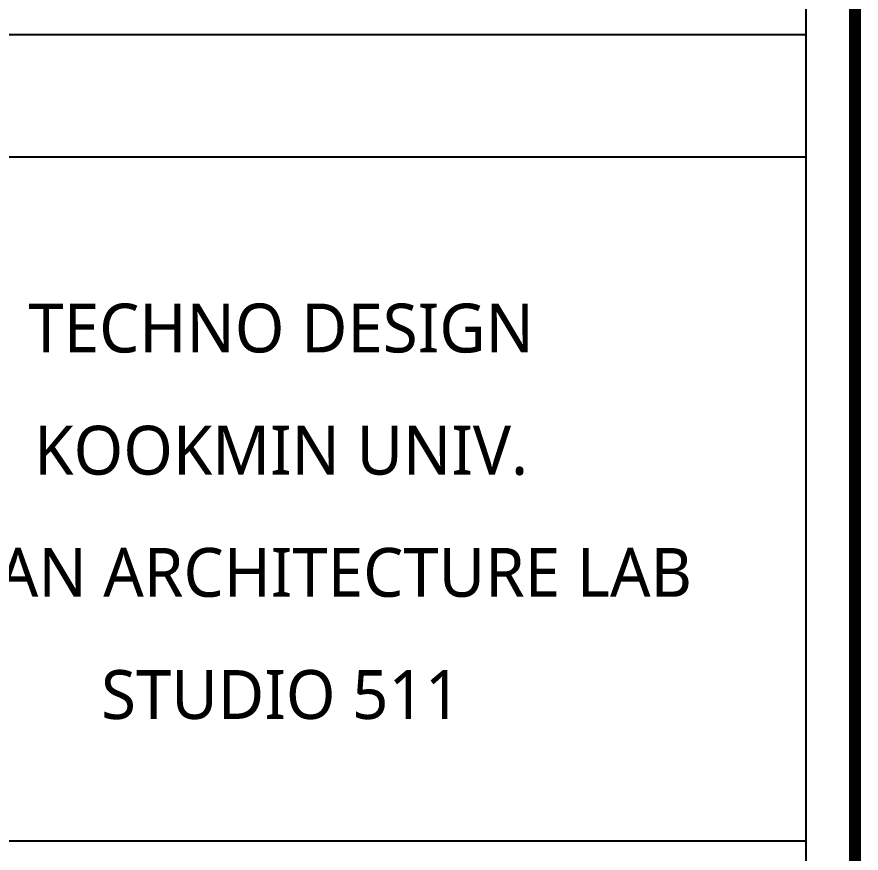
# Model space of a CAD drawing. Header units: millimetres. Extents: x 2135 to 254135, y 1035 to 90135.
# Drawn here: x 39402 to 42860, y 35036 to 38459 of the extents above; entities that cross this region are included whole.
import ezdxf
from ezdxf.enums import TextEntityAlignment as Align

# ---------------------------------------------------------------- set-up
doc = ezdxf.new("R2010")
doc.units = ezdxf.units.MM
for name, color, linetype in [('form_TED.A', 40, 'Continuous'), ('TEXT1_TED.A', 2, 'Continuous'), ('WA2(가벽)_TED.A', 7, 'Continuous')]:
    doc.layers.add(name, color=color, linetype=linetype)
doc.styles.add('맑은고딕', font='malgun.ttf')

# ---------------------------------------------------------------- blocks, each defined once
blk = doc.blocks.new('FORM_TED.A')
at = {"layer": 'form_TED.A', "color": 253, "ltscale": 30}
blk.add_line((405, 8.5), (405, 258.5), dxfattribs=at)
at = {"layer": 'form_TED.A', "ltscale": 30}
for p, q in [((405, 76.5), (362, 76.5)), ((405, 71.5), (362, 71.5)), ((405, 43.5), (362, 43.5))]:
    blk.add_line(p, q, dxfattribs=at)
at = {"layer": 'form_TED.A', "ltscale": 30, "const_width": 0.5}
blk.add_lwpolyline([(407, 8.5), (7, 8.5), (7, 288.5), (407, 288.5)], close=True, dxfattribs=at)
at = {"layer": 'TEXT1_TED.A', "style": '맑은고딕'}
for s, p in [('TECHNO DESIGN', (383.5, 64.5)), ('KOOKMIN UNIV.', (383.5, 59.5))]:
    blk.add_text(s, height=2, dxfattribs=at).set_placement(p, align=Align.MIDDLE_CENTER)

msp = doc.modelspace()

# ---------------------------------------------------------------- block references
at = {"layer": 'WA2(가벽)_TED.A', "xscale": 100, "yscale": 100, "zscale": 100}
msp.add_blockref('FORM_TED.A', (2134.6, 30735.4), dxfattribs=at)

# ---------------------------------------------------------------- texts
at = {"layer": 'TEXT1_TED.A', "style": '맑은고딕'}
for s, p in [('URBAN ARCHITECTURE LAB', (40484.6, 36185.4)), ('STUDIO 511', (40484.6, 35685.4))]:
    msp.add_text(s, height=200, dxfattribs=at).set_placement(p, align=Align.MIDDLE_CENTER)

doc.saveas('drawing.dxf')
